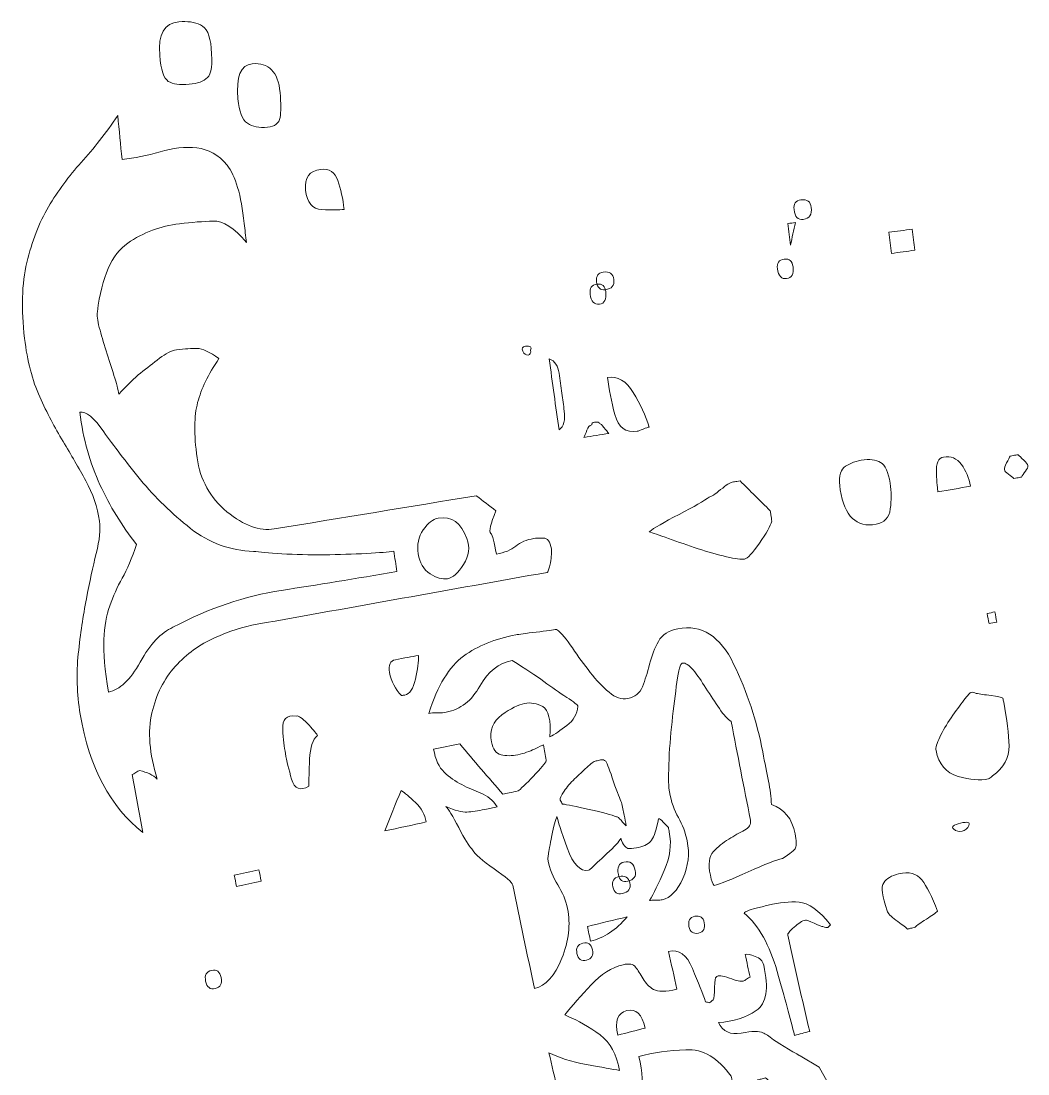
# Model space of a CAD drawing. Header units: millimetres. Extents: x 300.3 to 376.3, y -228.9 to -193.5.
# Drawn here: x 300.38 to 306.06, y -199.72 to -193.79 of the extents above; entities that cross this region are included whole.
import ezdxf

# ---------------------------------------------------------------- set-up
doc = ezdxf.new("R2010")
doc.units = ezdxf.units.MM
doc.header["$MEASUREMENT"] = 0
doc.layers.add('Homecoming', color=7, linetype='Continuous', lineweight=0)

msp = doc.modelspace()

# ---------------------------------------------------------------- linework, layer by layer
at = {"layer": 'Homecoming', "color": 18, "lineweight": 9, "true_color": 0x000000}
for points, knots in [([(301.2715, -193.7904), (301.3184, -193.7864), (301.3591, -193.7919), (301.3929, -193.8073), (301.4272, -193.8226), (301.4472, -193.8668), (301.4536, -193.9394), (301.4614, -194.0297), (301.4544, -194.0853), (301.4326, -194.1056), (301.4108, -194.1258), (301.3761, -194.1385), (301.3291, -194.1429), (301.276, -194.1479), (301.2366, -194.1421), (301.2115, -194.1264), (301.1862, -194.1104), (301.1704, -194.0614), (301.163, -193.9793), (301.1525, -193.8602), (301.1884, -193.7975), (301.2715, -193.7904)], [0, 0, 0, 0, 1, 1, 1, 2, 2, 2, 3, 3, 3, 4, 4, 4, 5, 5, 5, 6, 6, 6, 7, 7, 7, 7]), ([(301.6843, -194.0276), (301.7783, -194.0188), (301.8311, -194.0726), (301.8418, -194.1889), (301.8477, -194.2516), (301.8474, -194.2988), (301.8418, -194.3309), (301.8356, -194.3631), (301.8123, -194.3814), (301.7711, -194.3855), (301.7243, -194.3902), (301.6862, -194.3829), (301.6576, -194.3632), (301.629, -194.3433), (301.6111, -194.2976), (301.6044, -194.2258), (301.5925, -194.1), (301.6192, -194.0334), (301.6843, -194.0276)], [0, 0, 0, 0, 1, 1, 1, 2, 2, 2, 3, 3, 3, 4, 4, 4, 5, 5, 5, 6, 6, 6, 6]), ([(300.9265, -194.32), (300.8584, -194.4189), (300.7897, -194.5073), (300.7198, -194.5841), (300.6505, -194.6609), (300.589, -194.7443), (300.5357, -194.834), (300.4826, -194.9236), (300.4414, -195.0286), (300.4135, -195.1486), (300.3851, -195.2682), (300.3808, -195.4113), (300.4004, -195.576), (300.416, -195.7042), (300.4441, -195.8141), (300.4859, -195.9055), (300.5273, -195.9971), (300.5712, -196.0809), (300.6174, -196.157), (300.6632, -196.2332), (300.7061, -196.3072), (300.7459, -196.3792), (300.786, -196.451), (300.8115, -196.5271), (300.8231, -196.6076), (300.8295, -196.6522), (300.8238, -196.7129), (300.8048, -196.7891), (300.7863, -196.8649), (300.7675, -196.9507), (300.7494, -197.0452), (300.7306, -197.1396), (300.7155, -197.243), (300.7035, -197.3551), (300.6918, -197.4672), (300.6952, -197.5808), (300.7146, -197.6962), (300.7653, -197.9971), (300.8844, -198.2198), (301.0671, -198.3625), (301.047, -198.2538), (301.0271, -198.1448), (301.0077, -198.0355), (301.0135, -198.0343), (301.0203, -198.0304), (301.0283, -198.0244), (301.0367, -198.0183), (301.0433, -198.0148), (301.049, -198.0137), (301.0926, -198.0231), (301.1259, -198.0389), (301.1481, -198.0616), (301.1041, -197.9169), (301.0943, -197.7921), (301.1192, -197.688), (301.1431, -197.5838), (301.1871, -197.4965), (301.2509, -197.4266), (301.3141, -197.3563), (301.388, -197.3024), (301.4723, -197.265), (301.5559, -197.2275), (301.6361, -197.2021), (301.7119, -197.1886), (302.2573, -197.0911), (302.8027, -196.9936), (303.3481, -196.8961), (303.3538, -196.895), (303.3596, -196.8768), (303.3663, -196.8419), (303.3723, -196.8066), (303.3746, -196.7808), (303.372, -196.7641), (303.3655, -196.7228), (303.35, -196.7021), (303.3262, -196.7021), (303.3023, -196.7018), (303.2842, -196.7027), (303.2729, -196.7047), (303.2317, -196.7119), (303.1982, -196.726), (303.1714, -196.7481), (303.1451, -196.7697), (303.1082, -196.7849), (303.0618, -196.793), (303.0509, -196.7259), (303.0411, -196.6869), (303.0298, -196.6758), (303.0195, -196.6649), (303.029, -196.6224), (303.0596, -196.5484), (303.0225, -196.5202), (302.9855, -196.4919), (302.9484, -196.4635), (302.5685, -196.526), (302.1886, -196.5886), (301.8087, -196.6511), (301.7265, -196.6648), (301.6377, -196.6324), (301.5424, -196.5537), (301.4471, -196.475), (301.3908, -196.3733), (301.3737, -196.2495), (301.3552, -196.1168), (301.3565, -196.0128), (301.3769, -195.9375), (301.3967, -195.8621), (301.4365, -195.7801), (301.4972, -195.6902), (301.4442, -195.6522), (301.4037, -195.6331), (301.3734, -195.6328), (301.3437, -195.6319), (301.3054, -195.6351), (301.2584, -195.6414), (301.2289, -195.6454), (301.1965, -195.6611), (301.1614, -195.6886), (301.126, -195.7161), (301.0906, -195.7437), (301.0553, -195.7716), (301.0202, -195.7991), (300.9786, -195.8392), (300.9316, -195.8915), (300.928, -195.8647), (300.9192, -195.8292), (300.905, -195.7853), (300.8902, -195.7414), (300.8757, -195.6954), (300.8605, -195.6469), (300.8458, -195.5986), (300.8327, -195.5541), (300.822, -195.5144), (300.8112, -195.4742), (300.808, -195.4447), (300.8115, -195.4258), (300.8362, -195.2294), (300.8932, -195.1003), (300.9822, -195.0394), (301.0704, -194.9784), (301.168, -194.942), (301.2737, -194.9297), (301.3445, -194.9214), (301.408, -194.9164), (301.4644, -194.9146), (301.5203, -194.9127), (301.583, -194.9527), (301.6517, -195.0349), (301.6477, -194.9993), (301.6438, -194.9637), (301.6399, -194.928), (301.6223, -194.7676), (301.5901, -194.6578), (301.5427, -194.5995), (301.4951, -194.5412), (301.4381, -194.5088), (301.3721, -194.5018), (301.306, -194.495), (301.2369, -194.5022), (301.1646, -194.5235), (301.0922, -194.545), (301.0209, -194.5592), (300.9505, -194.5666), (300.9423, -194.4846), (300.9343, -194.4023), (300.9265, -194.32)], [0, 0, 0, 0, 1, 1, 1, 2, 2, 2, 3, 3, 3, 4, 4, 4, 5, 5, 5, 6, 6, 6, 7, 7, 7, 8, 8, 8, 9, 9, 9, 10, 10, 10, 11, 11, 11, 12, 12, 12, 13, 13, 13, 14, 14, 14, 15, 15, 15, 16, 16, 16, 17, 17, 17, 18, 18, 18, 19, 19, 19, 20, 20, 20, 21, 21, 21, 22, 22, 22, 23, 23, 23, 24, 24, 24, 25, 25, 25, 26, 26, 26, 27, 27, 27, 28, 28, 28, 29, 29, 29, 30, 30, 30, 31, 31, 31, 32, 32, 32, 33, 33, 33, 34, 34, 34, 35, 35, 35, 36, 36, 36, 37, 37, 37, 38, 38, 38, 39, 39, 39, 40, 40, 40, 41, 41, 41, 42, 42, 42, 43, 43, 43, 44, 44, 44, 45, 45, 45, 46, 46, 46, 47, 47, 47, 48, 48, 48, 49, 49, 49, 50, 50, 50, 51, 51, 51, 52, 52, 52, 53, 53, 53, 54, 54, 54, 55, 55, 55, 55]), ([(302.0721, -194.6232), (302.1189, -194.618), (302.1509, -194.6388), (302.1678, -194.6859), (302.1844, -194.7328), (302.1965, -194.7874), (302.2032, -194.8487), (302.1735, -194.8521), (302.1318, -194.8524), (302.0782, -194.8499), (302.0242, -194.847), (301.9936, -194.8106), (301.9859, -194.7397), (301.9785, -194.669), (302.0069, -194.6303), (302.0721, -194.6232)], [0, 0, 0, 0, 1, 1, 1, 2, 2, 2, 3, 3, 3, 4, 4, 4, 5, 5, 5, 5]), ([(304.8382, -194.8377), (304.8343, -194.805), (304.8148, -194.7911), (304.7799, -194.7954), (304.7505, -194.799), (304.7374, -194.8171), (304.7412, -194.8499), (304.7458, -194.8905), (304.763, -194.9088), (304.7927, -194.9051), (304.8276, -194.9005), (304.8429, -194.8783), (304.8382, -194.8377)], [0, 0, 0, 0, 1, 1, 1, 2, 2, 2, 3, 3, 3, 4, 4, 4, 4]), ([(304.7497, -194.9229), (304.735, -194.9248), (304.7204, -194.9267), (304.7057, -194.9286), (304.7105, -194.9693), (304.7154, -195.0099), (304.7203, -195.0505), (304.73, -195.008), (304.7398, -194.9655), (304.7497, -194.9229)], [0, 0, 0, 0, 1, 1, 1, 2, 2, 2, 3, 3, 3, 3]), ([(305.4074, -194.9603), (305.4121, -194.9999), (305.417, -195.0396), (305.4219, -195.0792), (305.378, -195.0851), (305.3341, -195.0911), (305.2902, -195.097), (305.2852, -195.0572), (305.2803, -195.0174), (305.2755, -194.9776), (305.3194, -194.9718), (305.3634, -194.9661), (305.4074, -194.9603)], [0, 0, 0, 0, 1, 1, 1, 2, 2, 2, 3, 3, 3, 4, 4, 4, 4]), ([(304.7352, -195.1719), (304.7313, -195.1396), (304.7149, -195.1254), (304.6853, -195.1293), (304.6562, -195.1331), (304.6433, -195.1514), (304.6473, -195.1838), (304.6524, -195.2245), (304.6699, -195.2428), (304.6989, -195.2388), (304.7286, -195.2347), (304.7401, -195.2124), (304.7352, -195.1719)], [0, 0, 0, 0, 1, 1, 1, 2, 2, 2, 3, 3, 3, 4, 4, 4, 4]), ([(303.7241, -195.2449), (303.72, -195.2114), (303.7002, -195.1972), (303.665, -195.2019), (303.6357, -195.2056), (303.623, -195.2242), (303.6271, -195.2578), (303.6311, -195.2912), (303.6482, -195.3058), (303.6772, -195.3019), (303.7126, -195.2971), (303.7283, -195.2782), (303.7241, -195.2449)], [0, 0, 0, 0, 1, 1, 1, 2, 2, 2, 3, 3, 3, 4, 4, 4, 4]), ([(303.6788, -195.3145), (303.6749, -195.2811), (303.6583, -195.2666), (303.6287, -195.2704), (303.5994, -195.2744), (303.5869, -195.2931), (303.5909, -195.3264), (303.5962, -195.3684), (303.6136, -195.3873), (303.6427, -195.3834), (303.6724, -195.3792), (303.684, -195.3564), (303.6788, -195.3145)], [0, 0, 0, 0, 1, 1, 1, 2, 2, 2, 3, 3, 3, 4, 4, 4, 4]), ([(303.2551, -195.6422), (303.2644, -195.6238), (303.2548, -195.6167), (303.2256, -195.6209), (303.2081, -195.6234), (303.2028, -195.6325), (303.2112, -195.6485), (303.2193, -195.6645), (303.2288, -195.6719), (303.2408, -195.6701), (303.2528, -195.6684), (303.2572, -195.659), (303.2551, -195.6422)], [0, 0, 0, 0, 1, 1, 1, 2, 2, 2, 3, 3, 3, 4, 4, 4, 4]), ([(303.4312, -195.8861), (303.4261, -195.8485), (303.4209, -195.8108), (303.4159, -195.7731), (303.4102, -195.7313), (303.3917, -195.7041), (303.3603, -195.6916), (303.378, -195.8258), (303.3963, -195.9595), (303.4152, -196.0929), (303.4421, -196.0717), (303.4519, -196.0361), (303.445, -195.9859), (303.4403, -195.9527), (303.4358, -195.9194), (303.4312, -195.8861)], [0, 0, 0, 0, 1, 1, 1, 2, 2, 2, 3, 3, 3, 4, 4, 4, 5, 5, 5, 5]), ([(303.9241, -196.0765), (303.9034, -196.0126), (303.8734, -195.9477), (303.834, -195.8821), (303.795, -195.8161), (303.7466, -195.7877), (303.688, -195.7965), (303.6971, -195.8631), (303.711, -195.9329), (303.7305, -196.0058), (303.7497, -196.0788), (303.7917, -196.1103), (303.8559, -196.1), (303.8617, -196.0992), (303.8732, -196.0948), (303.8902, -196.0881), (303.9074, -196.0809), (303.9182, -196.0774), (303.9241, -196.0765)], [0, 0, 0, 0, 1, 1, 1, 2, 2, 2, 3, 3, 3, 4, 4, 4, 5, 5, 5, 6, 6, 6, 6]), ([(301.0312, -196.7384), (300.9494, -196.6334), (300.8811, -196.521), (300.8255, -196.4013), (300.7699, -196.2819), (300.7317, -196.1448), (300.7118, -195.9917), (300.7472, -195.9867), (300.7922, -196.0236), (300.8475, -196.1029), (300.9028, -196.1816), (300.9716, -196.2719), (301.0546, -196.3731), (301.1373, -196.4741), (301.2316, -196.5653), (301.3365, -196.6477), (301.4411, -196.7299), (301.5602, -196.7726), (301.6926, -196.7773), (301.7228, -196.781), (301.7763, -196.7854), (301.8521, -196.7908), (301.9274, -196.7955), (302.0074, -196.7977), (302.091, -196.7968), (302.1746, -196.7959), (302.2539, -196.7932), (302.3284, -196.7893), (302.4023, -196.7852), (302.454, -196.7809), (302.4834, -196.776), (302.4893, -196.8142), (302.4953, -196.8525), (302.5013, -196.8907), (302.2674, -196.9315), (302.0502, -196.9667), (301.848, -196.9978), (301.646, -197.0283), (301.442, -197.0973), (301.2376, -197.2059), (301.1707, -197.2357), (301.1086, -197.3008), (301.0533, -197.4015), (300.9974, -197.5021), (300.9382, -197.5588), (300.874, -197.5707), (300.8534, -197.4467), (300.845, -197.3481), (300.8483, -197.2748), (300.8511, -197.201), (300.8629, -197.1375), (300.8813, -197.0843), (300.8999, -197.0312), (300.9234, -196.9791), (300.9515, -196.9288), (300.9799, -196.8786), (301.0065, -196.8149), (301.0312, -196.7384)], [0, 0, 0, 0, 1, 1, 1, 2, 2, 2, 3, 3, 3, 4, 4, 4, 5, 5, 5, 6, 6, 6, 7, 7, 7, 8, 8, 8, 9, 9, 9, 10, 10, 10, 11, 11, 11, 12, 12, 12, 13, 13, 13, 14, 14, 14, 15, 15, 15, 16, 16, 16, 17, 17, 17, 18, 18, 18, 19, 19, 19, 19]), ([(303.6154, -196.0491), (303.6035, -196.051), (303.5983, -196.056), (303.5995, -196.064), (303.5876, -196.0659), (303.5788, -196.076), (303.5721, -196.0939), (303.566, -196.1118), (303.5601, -196.1255), (303.5556, -196.1348), (303.6024, -196.1273), (303.6492, -196.12), (303.696, -196.1126), (303.6892, -196.105), (303.6803, -196.0937), (303.6688, -196.0787), (303.6579, -196.0636), (303.6491, -196.0563), (303.6434, -196.0572), (303.642, -196.0492), (303.6329, -196.0465), (303.6154, -196.0491)], [0, 0, 0, 0, 1, 1, 1, 2, 2, 2, 3, 3, 3, 4, 4, 4, 5, 5, 5, 6, 6, 6, 7, 7, 7, 7]), ([(305.1199, -196.2638), (305.0785, -196.2709), (305.0465, -196.2845), (305.0227, -196.3047), (304.9985, -196.325), (304.9918, -196.3667), (305.0017, -196.4302), (305.025, -196.5801), (305.0928, -196.6448), (305.2036, -196.6247), (305.2502, -196.6161), (305.2771, -196.5876), (305.2839, -196.5379), (305.291, -196.4887), (305.2907, -196.4402), (305.2833, -196.3933), (305.2735, -196.3305), (305.2559, -196.2914), (305.2295, -196.2758), (305.2027, -196.2601), (305.1664, -196.2559), (305.1199, -196.2638)], [0, 0, 0, 0, 1, 1, 1, 2, 2, 2, 3, 3, 3, 4, 4, 4, 5, 5, 5, 6, 6, 6, 7, 7, 7, 7]), ([(305.5843, -196.2453), (305.5547, -196.2503), (305.5418, -196.2804), (305.5442, -196.3359), (305.5469, -196.3913), (305.5499, -196.4265), (305.5522, -196.4423), (305.6135, -196.4315), (305.6747, -196.4207), (305.736, -196.4098), (305.7286, -196.3633), (305.7114, -196.3226), (305.6855, -196.2875), (305.6585, -196.2523), (305.6254, -196.2382), (305.5843, -196.2453)], [0, 0, 0, 0, 1, 1, 1, 2, 2, 2, 3, 3, 3, 4, 4, 4, 5, 5, 5, 5]), ([(305.9786, -196.2368), (305.9728, -196.2377), (305.9669, -196.2388), (305.961, -196.2398), (305.9563, -196.2483), (305.9494, -196.2615), (305.9403, -196.279), (305.9309, -196.2965), (305.9269, -196.3091), (305.9282, -196.3164), (305.9294, -196.3241), (305.9368, -196.333), (305.9503, -196.342), (305.9635, -196.3515), (305.974, -196.3596), (305.981, -196.3665), (305.9868, -196.3654), (305.9927, -196.3644), (305.9985, -196.3633), (306.0072, -196.3618), (306.0159, -196.3603), (306.0247, -196.3587), (306.0291, -196.3499), (306.0367, -196.3386), (306.0467, -196.3251), (306.0564, -196.3119), (306.0603, -196.3013), (306.0592, -196.2934), (306.0581, -196.286), (306.0505, -196.2755), (306.0367, -196.2622), (306.0225, -196.2487), (306.0115, -196.2388), (306.0047, -196.2322), (305.996, -196.2338), (305.9874, -196.2352), (305.9786, -196.2368)], [0, 0, 0, 0, 1, 1, 1, 2, 2, 2, 3, 3, 3, 4, 4, 4, 5, 5, 5, 6, 6, 6, 7, 7, 7, 8, 8, 8, 9, 9, 9, 10, 10, 10, 11, 11, 11, 12, 12, 12, 12]), ([(304.4187, -196.3825), (304.41, -196.384), (304.4013, -196.3855), (304.3926, -196.387), (304.3807, -196.3891), (304.3588, -196.4031), (304.3269, -196.4294), (304.2953, -196.4555), (304.2731, -196.4696), (304.2617, -196.4716), (304.2347, -196.4928), (304.1784, -196.5251), (304.0925, -196.5694), (304.0059, -196.6132), (303.9499, -196.6462), (303.9234, -196.6675), (303.9422, -196.6727), (303.9787, -196.685), (304.0328, -196.7047), (304.0869, -196.7246), (304.1424, -196.7437), (304.1998, -196.7624), (304.2563, -196.7813), (304.31, -196.7966), (304.3601, -196.808), (304.41, -196.8194), (304.4436, -196.8239), (304.4613, -196.8208), (304.4788, -196.8175), (304.5066, -196.7877), (304.5454, -196.7312), (304.5846, -196.6749), (304.6078, -196.6338), (304.6159, -196.608), (304.614, -196.596), (304.6121, -196.584), (304.6102, -196.572), (304.6089, -196.5639), (304.6076, -196.5559), (304.6064, -196.5479), (304.5496, -196.4922), (304.4929, -196.4361), (304.4363, -196.3796), (304.4304, -196.3805), (304.4246, -196.3816), (304.4187, -196.3825)], [0, 0, 0, 0, 1, 1, 1, 2, 2, 2, 3, 3, 3, 4, 4, 4, 5, 5, 5, 6, 6, 6, 7, 7, 7, 8, 8, 8, 9, 9, 9, 10, 10, 10, 11, 11, 11, 12, 12, 12, 13, 13, 13, 14, 14, 14, 15, 15, 15, 15]), ([(302.7334, -196.5899), (302.8097, -196.5772), (302.8636, -196.6158), (302.8949, -196.7055), (302.9145, -196.7538), (302.9085, -196.802), (302.8771, -196.8508), (302.8457, -196.8996), (302.816, -196.9264), (302.7865, -196.9318), (302.7575, -196.9369), (302.7243, -196.9273), (302.6878, -196.9037), (302.6506, -196.8796), (302.629, -196.8423), (302.6209, -196.7913), (302.6131, -196.7407), (302.6221, -196.6956), (302.6494, -196.6563), (302.6761, -196.6167), (302.7044, -196.5949), (302.7334, -196.5899)], [0, 0, 0, 0, 1, 1, 1, 2, 2, 2, 3, 3, 3, 4, 4, 4, 5, 5, 5, 6, 6, 6, 7, 7, 7, 7]), ([(305.874, -197.119), (305.8774, -197.1381), (305.8808, -197.1572), (305.8843, -197.1763), (305.8698, -197.1792), (305.8553, -197.182), (305.8408, -197.185), (305.8373, -197.1659), (305.8339, -197.1468), (305.8305, -197.1277), (305.845, -197.1247), (305.8595, -197.1219), (305.874, -197.119)], [0, 0, 0, 0, 1, 1, 1, 2, 2, 2, 3, 3, 3, 4, 4, 4, 4]), ([(303.1717, -197.2483), (303.0554, -197.2702), (302.9571, -197.3099), (302.8765, -197.3683), (302.7964, -197.4266), (302.7308, -197.5342), (302.6801, -197.6912), (302.6919, -197.6889), (302.7079, -197.6879), (302.7294, -197.6878), (302.7506, -197.6878), (302.7666, -197.6874), (302.7784, -197.6849), (302.8597, -197.6687), (302.9229, -197.6193), (302.9688, -197.5374), (303.0147, -197.4553), (303.0754, -197.4075), (303.1513, -197.393), (303.2251, -197.4387), (303.285, -197.4777), (303.3301, -197.5116), (303.3753, -197.5455), (303.418, -197.5751), (303.4585, -197.6008), (303.4993, -197.6262), (303.5206, -197.6435), (303.5221, -197.6517), (303.5175, -197.6947), (303.4971, -197.7304), (303.4602, -197.7592), (303.4233, -197.7877), (303.3908, -197.8091), (303.3636, -197.8235), (303.37, -197.7285), (303.3571, -197.6721), (303.3234, -197.6533), (303.2903, -197.6345), (303.2557, -197.6284), (303.2212, -197.6353), (303.1864, -197.6424), (303.1432, -197.6637), (303.0926, -197.6995), (303.0416, -197.7354), (303.0223, -197.7862), (303.0345, -197.8524), (303.042, -197.8936), (303.0598, -197.9178), (303.0885, -197.9248), (303.1166, -197.9317), (303.1486, -197.9316), (303.1831, -197.9244), (303.2181, -197.9171), (303.2491, -197.9065), (303.2767, -197.8922), (303.3042, -197.8783), (303.3208, -197.8705), (303.327, -197.8694), (303.3322, -197.898), (303.3376, -197.9266), (303.3429, -197.9552), (303.3444, -197.9633), (303.3248, -197.9883), (303.2845, -198.031), (303.2445, -198.0735), (303.2112, -198.1061), (303.1856, -198.1285), (303.1682, -198.1323), (303.1507, -198.1359), (303.1333, -198.1397), (303.1217, -198.1421), (303.11, -198.1446), (303.0984, -198.1471), (303.0172, -198.0534), (302.9362, -197.9587), (302.8556, -197.8633), (302.8063, -197.8733), (302.757, -197.8834), (302.7076, -197.8934), (302.7182, -197.9515), (302.738, -197.9951), (302.7678, -198.0234), (302.7972, -198.0516), (302.8299, -198.0752), (302.8667, -198.0932), (302.903, -198.1116), (302.9394, -198.1271), (302.975, -198.1413), (303.0109, -198.1549), (303.0414, -198.1806), (303.0667, -198.2179), (303.0436, -198.2228), (303.0205, -198.2278), (302.9974, -198.2328), (302.9566, -198.2415), (302.9231, -198.2466), (302.8962, -198.2482), (302.8689, -198.2495), (302.829, -198.2389), (302.7765, -198.2156), (302.7914, -198.2296), (302.8155, -198.2699), (302.8496, -198.3356), (302.8836, -198.4013), (302.9076, -198.4413), (302.9227, -198.4549), (302.9404, -198.4853), (302.9831, -198.5234), (303.0495, -198.5683), (303.1159, -198.6129), (303.1508, -198.6433), (303.1542, -198.66), (303.194, -198.8556), (303.2351, -199.0501), (303.2775, -199.2436), (303.3409, -199.2281), (303.392, -199.171), (303.4315, -199.0726), (303.4709, -198.9743), (303.4814, -198.8811), (303.4628, -198.7923), (303.4526, -198.744), (303.4345, -198.6995), (303.4081, -198.659), (303.3816, -198.6186), (303.3628, -198.5699), (303.3514, -198.5133), (303.3527, -198.5045), (303.3538, -198.4958), (303.355, -198.487), (303.3575, -198.4692), (303.3642, -198.4341), (303.3747, -198.3808), (303.3855, -198.3276), (303.3949, -198.2917), (303.4036, -198.2728), (303.4083, -198.2973), (303.4274, -198.3565), (303.4614, -198.4504), (303.4948, -198.5443), (303.5356, -198.5854), (303.5816, -198.575), (303.5872, -198.5737), (303.5953, -198.5678), (303.6055, -198.5572), (303.6152, -198.5465), (303.642, -198.5215), (303.6853, -198.4823), (303.7284, -198.4428), (303.7547, -198.4141), (303.7633, -198.3954), (303.7772, -198.4343), (303.7926, -198.4536), (303.811, -198.4539), (303.8293, -198.4538), (303.8472, -198.4518), (303.8645, -198.4479), (303.8992, -198.44), (303.9237, -198.4261), (303.9377, -198.4062), (303.9518, -198.3864), (303.965, -198.3458), (303.977, -198.2852), (303.9825, -198.284), (303.9913, -198.29), (304.0033, -198.3041), (304.0151, -198.318), (304.0249, -198.3284), (304.0323, -198.3352), (304.0339, -198.3431), (304.0354, -198.3512), (304.037, -198.3591), (304.0513, -198.4307), (304.0421, -198.5031), (304.0091, -198.5774), (303.9757, -198.6519), (303.9481, -198.7081), (303.9262, -198.7469), (303.9317, -198.7455), (303.9441, -198.7448), (303.9621, -198.7445), (303.9804, -198.7444), (303.992, -198.7439), (303.9978, -198.7426), (304.0443, -198.7317), (304.0825, -198.6911), (304.1135, -198.6218), (304.1444, -198.5526), (304.1526, -198.4823), (304.1381, -198.411), (304.1285, -198.3632), (304.1121, -198.3193), (304.0889, -198.2789), (304.0656, -198.2385), (304.0486, -198.1901), (304.0377, -198.1343), (304.0331, -198.1101), (304.0321, -198.0587), (304.0347, -197.9789), (304.0377, -197.899), (304.0437, -197.8189), (304.0527, -197.7382), (304.0618, -197.6571), (304.0712, -197.5825), (304.08, -197.5144), (304.0887, -197.4459), (304.0988, -197.4109), (304.1106, -197.4085), (304.1281, -197.405), (304.1483, -197.4178), (304.1717, -197.4461), (304.1949, -197.4744), (304.2188, -197.5091), (304.2442, -197.5498), (304.2695, -197.5897), (304.2947, -197.628), (304.3197, -197.6645), (304.3443, -197.7004), (304.3671, -197.7245), (304.3871, -197.7371), (304.422, -197.9233), (304.458, -198.1085), (304.4952, -198.2929), (304.5, -198.3165), (304.489, -198.3352), (304.4615, -198.3499), (304.4345, -198.3639), (304.4044, -198.3813), (304.3724, -198.401), (304.34, -198.4207), (304.3112, -198.444), (304.2866, -198.47), (304.2617, -198.4962), (304.2558, -198.5409), (304.269, -198.6041), (304.2756, -198.6356), (304.2827, -198.6548), (304.2898, -198.6613), (304.3246, -198.6531), (304.3889, -198.6275), (304.4829, -198.5851), (304.577, -198.5424), (304.6413, -198.5172), (304.6761, -198.509), (304.7189, -198.4829), (304.7438, -198.4627), (304.7499, -198.449), (304.7559, -198.4357), (304.7552, -198.4089), (304.7474, -198.3704), (304.7298, -198.2846), (304.6855, -198.2299), (304.6139, -198.2048), (304.6114, -198.1645), (304.6059, -198.1207), (304.5966, -198.0736), (304.5874, -198.0264), (304.5767, -197.9717), (304.5645, -197.9087), (304.5312, -197.7354), (304.4766, -197.5706), (304.4004, -197.4129), (304.324, -197.2552), (304.2194, -197.188), (304.0859, -197.2137), (304.0331, -197.2238), (303.9969, -197.2475), (303.9763, -197.285), (303.9555, -197.322), (303.939, -197.365), (303.9264, -197.4136), (303.9139, -197.462), (303.9004, -197.5043), (303.8858, -197.5407), (303.8713, -197.577), (303.844, -197.5992), (303.8032, -197.6074), (303.7682, -197.6145), (303.7329, -197.6028), (303.6974, -197.5723), (303.6615, -197.5414), (303.6266, -197.5043), (303.5918, -197.4603), (303.557, -197.4165), (303.5232, -197.3703), (303.4908, -197.3217), (303.4582, -197.2726), (303.4288, -197.2381), (303.4012, -197.2177), (303.3837, -197.221), (303.3453, -197.2261), (303.2864, -197.233), (303.2273, -197.2396), (303.1891, -197.2449), (303.1717, -197.2483)], [0, 0, 0, 0, 1, 1, 1, 2, 2, 2, 3, 3, 3, 4, 4, 4, 5, 5, 5, 6, 6, 6, 7, 7, 7, 8, 8, 8, 9, 9, 9, 10, 10, 10, 11, 11, 11, 12, 12, 12, 13, 13, 13, 14, 14, 14, 15, 15, 15, 16, 16, 16, 17, 17, 17, 18, 18, 18, 19, 19, 19, 20, 20, 20, 21, 21, 21, 22, 22, 22, 23, 23, 23, 24, 24, 24, 25, 25, 25, 26, 26, 26, 27, 27, 27, 28, 28, 28, 29, 29, 29, 30, 30, 30, 31, 31, 31, 32, 32, 32, 33, 33, 33, 34, 34, 34, 35, 35, 35, 36, 36, 36, 37, 37, 37, 38, 38, 38, 39, 39, 39, 40, 40, 40, 41, 41, 41, 42, 42, 42, 43, 43, 43, 44, 44, 44, 45, 45, 45, 46, 46, 46, 47, 47, 47, 48, 48, 48, 49, 49, 49, 50, 50, 50, 51, 51, 51, 52, 52, 52, 53, 53, 53, 54, 54, 54, 55, 55, 55, 56, 56, 56, 57, 57, 57, 58, 58, 58, 59, 59, 59, 60, 60, 60, 61, 61, 61, 62, 62, 62, 63, 63, 63, 64, 64, 64, 65, 65, 65, 66, 66, 66, 67, 67, 67, 68, 68, 68, 69, 69, 69, 70, 70, 70, 71, 71, 71, 72, 72, 72, 73, 73, 73, 74, 74, 74, 75, 75, 75, 76, 76, 76, 77, 77, 77, 78, 78, 78, 79, 79, 79, 80, 80, 80, 81, 81, 81, 82, 82, 82, 83, 83, 83, 84, 84, 84, 85, 85, 85, 86, 86, 86, 87, 87, 87, 88, 88, 88, 89, 89, 89, 90, 90, 90, 91, 91, 91, 92, 92, 92, 93, 93, 93, 94, 94, 94, 95, 95, 95, 96, 96, 96, 97, 97, 97, 98, 98, 98, 98]), ([(302.5623, -197.3756), (302.5391, -197.3799), (302.5158, -197.3843), (302.4926, -197.3887), (302.4631, -197.3942), (302.4525, -197.4179), (302.4598, -197.4604), (302.4686, -197.5109), (302.4907, -197.5546), (302.5273, -197.591), (302.5332, -197.5898), (302.539, -197.5887), (302.5448, -197.5876), (302.5738, -197.5818), (302.5941, -197.5521), (302.6056, -197.4977), (302.6173, -197.4435), (302.6233, -197.3986), (302.6234, -197.3641), (302.6031, -197.3679), (302.5827, -197.3718), (302.5623, -197.3756)], [0, 0, 0, 0, 1, 1, 1, 2, 2, 2, 3, 3, 3, 4, 4, 4, 5, 5, 5, 6, 6, 6, 7, 7, 7, 7]), ([(305.7409, -197.5727), (305.7349, -197.5741), (305.7209, -197.5889), (305.6993, -197.6173), (305.6777, -197.6457), (305.6536, -197.6784), (305.6279, -197.7158), (305.6018, -197.7531), (305.5804, -197.7894), (305.5632, -197.8252), (305.5462, -197.8607), (305.5387, -197.8863), (305.5418, -197.9014), (305.5569, -197.9775), (305.5987, -198.0259), (305.6662, -198.0464), (305.7339, -198.0664), (305.7904, -198.0712), (305.837, -198.0605), (305.8428, -198.0592), (305.8502, -198.0538), (305.8607, -198.0436), (305.9237, -197.9976), (305.9545, -197.9415), (305.9537, -197.8752), (305.9523, -197.8087), (305.9424, -197.7263), (305.9235, -197.6282), (305.922, -197.6207), (305.9206, -197.613), (305.9191, -197.6055), (305.9117, -197.5994), (305.8894, -197.5944), (305.8528, -197.5902), (305.8155, -197.5864), (305.7878, -197.5823), (305.769, -197.5786), (305.7558, -197.5734), (305.7466, -197.5713), (305.7409, -197.5727)], [0, 0, 0, 0, 1, 1, 1, 2, 2, 2, 3, 3, 3, 4, 4, 4, 5, 5, 5, 6, 6, 6, 7, 7, 7, 8, 8, 8, 9, 9, 9, 10, 10, 10, 11, 11, 11, 12, 12, 12, 13, 13, 13, 13]), ([(301.9336, -197.7061), (301.8786, -197.6992), (301.8525, -197.7241), (301.8566, -197.7809), (301.8607, -197.8378), (301.8659, -197.8832), (301.8719, -197.9173), (301.8794, -197.96), (301.8913, -198.0084), (301.907, -198.0628), (301.923, -198.1171), (301.9556, -198.1301), (302.0045, -198.1024), (302.0038, -198.0675), (302.0054, -198.0162), (302.0085, -197.9496), (302.0112, -197.883), (302.0262, -197.8381), (302.0521, -197.8154), (302.0433, -197.7991), (302.0242, -197.7768), (301.9951, -197.7473), (301.9659, -197.7176), (301.9454, -197.7038), (301.9336, -197.7061)], [0, 0, 0, 0, 1, 1, 1, 2, 2, 2, 3, 3, 3, 4, 4, 4, 5, 5, 5, 6, 6, 6, 7, 7, 7, 8, 8, 8, 8]), ([(303.624, -197.9595), (303.6326, -197.9577), (303.6413, -197.9559), (303.65, -197.954), (303.6618, -197.9515), (303.6708, -197.9538), (303.6787, -197.9606), (303.6873, -197.9756), (303.7022, -198.0145), (303.7234, -198.0769), (303.7442, -198.1396), (303.7592, -198.1786), (303.7685, -198.1931), (303.7733, -198.2172), (303.7779, -198.2412), (303.7827, -198.2653), (303.7867, -198.2855), (303.7907, -198.3056), (303.7947, -198.3257), (303.787, -198.319), (303.7774, -198.3085), (303.7658, -198.2943), (303.7537, -198.2803), (303.7449, -198.2735), (303.7394, -198.2749), (303.7126, -198.2641), (303.6616, -198.25), (303.5861, -198.2329), (303.5099, -198.216), (303.4597, -198.2055), (303.4352, -198.2025), (303.4306, -198.1949), (303.4261, -198.1875), (303.4215, -198.18), (303.4199, -198.1716), (303.4276, -198.1552), (303.4439, -198.1307), (303.4601, -198.1057), (303.48, -198.0828), (303.5028, -198.061), (303.5262, -198.0393), (303.5489, -198.0175), (303.572, -197.9959), (303.5953, -197.9736), (303.6122, -197.9621), (303.624, -197.9595)], [0, 0, 0, 0, 1, 1, 1, 2, 2, 2, 3, 3, 3, 4, 4, 4, 5, 5, 5, 6, 6, 6, 7, 7, 7, 8, 8, 8, 9, 9, 9, 10, 10, 10, 11, 11, 11, 12, 12, 12, 13, 13, 13, 14, 14, 14, 15, 15, 15, 15]), ([(302.5245, -198.1262), (302.4935, -198.202), (302.4627, -198.278), (302.4322, -198.3541), (302.5103, -198.3373), (302.5885, -198.3206), (302.6666, -198.3038), (302.6587, -198.2621), (302.6384, -198.2258), (302.6049, -198.1936), (302.5717, -198.1618), (302.545, -198.1391), (302.5245, -198.1262)], [0, 0, 0, 0, 1, 1, 1, 2, 2, 2, 3, 3, 3, 4, 4, 4, 4]), ([(305.7278, -198.3229), (305.7359, -198.3049), (305.7199, -198.3011), (305.6798, -198.3103), (305.6395, -198.3196), (305.6264, -198.3308), (305.6408, -198.3433), (305.656, -198.3557), (305.6718, -198.3596), (305.6893, -198.3555), (305.7061, -198.3514), (305.7195, -198.3408), (305.7278, -198.3229)], [0, 0, 0, 0, 1, 1, 1, 2, 2, 2, 3, 3, 3, 4, 4, 4, 4]), ([(303.8456, -198.5778), (303.8375, -198.5378), (303.8159, -198.5216), (303.7811, -198.5295), (303.7525, -198.5361), (303.742, -198.5596), (303.7501, -198.5997), (303.7566, -198.6316), (303.7746, -198.6442), (303.8033, -198.6376), (303.8381, -198.6295), (303.8521, -198.6094), (303.8456, -198.5778)], [0, 0, 0, 0, 1, 1, 1, 2, 2, 2, 3, 3, 3, 4, 4, 4, 4]), ([(301.7227, -198.5733), (301.7268, -198.5945), (301.731, -198.6158), (301.7351, -198.637), (301.6888, -198.6471), (301.6424, -198.6573), (301.5961, -198.6674), (301.5919, -198.6461), (301.5877, -198.6247), (301.5836, -198.6034), (301.63, -198.5933), (301.6764, -198.5833), (301.7227, -198.5733)], [0, 0, 0, 0, 1, 1, 1, 2, 2, 2, 3, 3, 3, 4, 4, 4, 4]), ([(303.8147, -198.6475), (303.8081, -198.6157), (303.7874, -198.6037), (303.7526, -198.6117), (303.7234, -198.6185), (303.7127, -198.6378), (303.7193, -198.6696), (303.7259, -198.7015), (303.7434, -198.7147), (303.7725, -198.7077), (303.8073, -198.6995), (303.8214, -198.6794), (303.8147, -198.6475)], [0, 0, 0, 0, 1, 1, 1, 2, 2, 2, 3, 3, 3, 4, 4, 4, 4]), ([(305.331, -198.5964), (305.2905, -198.606), (305.2626, -198.6227), (305.2466, -198.6467), (305.23, -198.6708), (305.2371, -198.7232), (305.2671, -198.8042), (305.2705, -198.8191), (305.2863, -198.8372), (305.3156, -198.8581), (305.3446, -198.879), (305.3664, -198.8952), (305.3811, -198.9078), (305.3869, -198.9064), (305.3927, -198.9049), (305.3985, -198.9034), (305.4071, -198.9013), (305.4157, -198.8991), (305.4243, -198.897), (305.4342, -198.8864), (305.455, -198.8713), (305.4872, -198.8514), (305.5193, -198.8315), (305.5402, -198.8162), (305.5498, -198.806), (305.5201, -198.7256), (305.4906, -198.6672), (305.4613, -198.6305), (305.432, -198.5939), (305.3888, -198.5823), (305.331, -198.5964)], [0, 0, 0, 0, 1, 1, 1, 2, 2, 2, 3, 3, 3, 4, 4, 4, 5, 5, 5, 6, 6, 6, 7, 7, 7, 8, 8, 8, 9, 9, 9, 10, 10, 10, 10]), ([(304.9474, -198.8831), (304.8811, -198.8022), (304.8216, -198.7594), (304.7694, -198.7557), (304.7167, -198.7522), (304.6592, -198.758), (304.5955, -198.7735), (304.5725, -198.779), (304.5495, -198.7845), (304.5265, -198.7901), (304.4862, -198.7998), (304.4638, -198.8091), (304.46, -198.8184), (304.542, -198.889), (304.6036, -198.9987), (304.6462, -199.1471), (304.6886, -199.2955), (304.7215, -199.4153), (304.7432, -199.5076), (304.7719, -199.5), (304.8005, -199.4924), (304.8292, -199.4849), (304.7868, -199.3051), (304.7455, -199.1244), (304.7055, -198.9427), (304.7036, -198.9348), (304.7152, -198.9198), (304.7409, -198.8972), (304.766, -198.8743), (304.7878, -198.8612), (304.8052, -198.8569), (304.8109, -198.8554), (304.8271, -198.8619), (304.8547, -198.8752), (304.8819, -198.8887), (304.8982, -198.8952), (304.9042, -198.8937), (304.9172, -198.8984), (304.927, -198.9), (304.9325, -198.8986), (304.9375, -198.8934), (304.9424, -198.8882), (304.9474, -198.8831)], [0, 0, 0, 0, 1, 1, 1, 2, 2, 2, 3, 3, 3, 4, 4, 4, 5, 5, 5, 6, 6, 6, 7, 7, 7, 8, 8, 8, 9, 9, 9, 10, 10, 10, 11, 11, 11, 12, 12, 12, 13, 13, 13, 14, 14, 14, 14]), ([(303.8001, -198.8392), (303.7251, -198.857), (303.6501, -198.8748), (303.5751, -198.8926), (303.5811, -198.9207), (303.587, -198.9487), (303.5931, -198.9768), (303.6679, -198.9589), (303.7369, -198.9128), (303.8001, -198.8392)], [0, 0, 0, 0, 1, 1, 1, 2, 2, 2, 3, 3, 3, 3]), ([(304.2347, -198.8728), (304.228, -198.8412), (304.2104, -198.8288), (304.1814, -198.8358), (304.1528, -198.8425), (304.1414, -198.8618), (304.1484, -198.8936), (304.1549, -198.9246), (304.1731, -198.937), (304.2017, -198.9302), (304.231, -198.9232), (304.2412, -198.9038), (304.2347, -198.8728)], [0, 0, 0, 0, 1, 1, 1, 2, 2, 2, 3, 3, 3, 4, 4, 4, 4]), ([(303.6035, -199.025), (303.5967, -198.9927), (303.5785, -198.9801), (303.5499, -198.9871), (303.5208, -198.9942), (303.5096, -199.0136), (303.5166, -199.0459), (303.5234, -199.0778), (303.5414, -199.0903), (303.5706, -199.0833), (303.5991, -199.0763), (303.6102, -199.0565), (303.6035, -199.025)], [0, 0, 0, 0, 1, 1, 1, 2, 2, 2, 3, 3, 3, 4, 4, 4, 4]), ([(302.9309, -200.9654), (302.9328, -200.9732), (302.9276, -201.0007), (302.9154, -201.0474), (302.9032, -201.0941), (302.8894, -201.1518), (302.8741, -201.2213), (302.859, -201.2905), (302.8483, -201.3604), (302.8431, -201.4313), (302.838, -201.5022), (302.8432, -201.5652), (302.8587, -201.621), (302.8609, -201.6287), (302.8696, -201.6566), (302.8862, -201.7032), (302.9024, -201.7502), (302.9225, -201.7612), (302.9462, -201.7365), (303.0107, -201.6256), (303.0757, -201.5151), (303.1411, -201.405), (303.1198, -201.3514), (303.1014, -201.2888), (303.0849, -201.2165), (303.0684, -201.1438), (303.0599, -201.0711), (303.0596, -200.9988), (303.0588, -200.9257), (303.0683, -200.8629), (303.0887, -200.81), (303.1086, -200.7571), (303.1472, -200.7229), (303.2043, -200.7065), (303.2159, -200.7034), (303.2304, -200.7008), (303.2485, -200.7001), (303.2667, -200.6991), (303.279, -200.6981), (303.2845, -200.6964), (303.3017, -200.6916), (303.3322, -200.6868), (303.3776, -200.6822), (303.4223, -200.678), (303.468, -200.6711), (303.5147, -200.6622), (303.5617, -200.6528), (303.6073, -200.646), (303.652, -200.6415), (303.6969, -200.6369), (303.7279, -200.6324), (303.7452, -200.6274), (303.7826, -200.6079), (303.7959, -200.5748), (303.784, -200.528), (303.768, -200.4651), (303.743, -200.3928), (303.7102, -200.3092), (303.6771, -200.226), (303.6931, -200.154), (303.7578, -200.0947), (303.8574, -200.252), (303.9463, -200.4236), (304.0255, -200.609), (304.0426, -200.6041), (304.0598, -200.5991), (304.077, -200.5941), (304.1053, -200.5858), (304.1419, -200.5733), (304.1865, -200.5563), (304.2311, -200.5389), (304.2466, -200.5032), (304.2327, -200.4494), (304.2307, -200.4418), (304.2288, -200.4341), (304.2268, -200.4265), (304.1239, -200.3481), (304.0211, -200.2688), (303.9186, -200.1885), (303.9118, -200.1611), (303.905, -200.1338), (303.8983, -200.1064), (303.8773, -200.02), (303.8717, -199.9399), (303.8814, -199.8664), (303.891, -199.7926), (303.886, -199.7127), (303.8658, -199.6259), (303.9463, -199.605), (304.0345, -199.5926), (304.1312, -199.5882), (304.2275, -199.5835), (304.3123, -199.6337), (304.3859, -199.7378), (304.3894, -199.7531), (304.3992, -199.7877), (304.4152, -199.8408), (304.4312, -199.8942), (304.4412, -199.9284), (304.4453, -199.9438), (304.4699, -200.0439), (304.4846, -200.1344), (304.4901, -200.2152), (304.495, -200.2957), (304.4549, -200.3731), (304.3699, -200.4473), (304.3928, -200.4407), (304.4157, -200.4341), (304.4386, -200.4275), (304.4727, -200.4177), (304.5208, -200.3955), (304.5822, -200.3614), (304.6437, -200.3274), (304.6659, -200.276), (304.6485, -200.2074), (304.6456, -200.1959), (304.6427, -200.1844), (304.6398, -200.1729), (304.6285, -200.1515), (304.6051, -200.0969), (304.5711, -200.0078), (304.5366, -199.9189), (304.5132, -199.8593), (304.4997, -199.8304), (304.5041, -199.8212), (304.5094, -199.8073), (304.5174, -199.7888), (304.5247, -199.7701), (304.5321, -199.7601), (304.5374, -199.7587), (304.5432, -199.7571), (304.549, -199.7556), (304.5547, -199.754), (304.5633, -199.7517), (304.5718, -199.7494), (304.5804, -199.7471), (304.5956, -199.7594), (304.6264, -199.792), (304.6727, -199.8449), (304.7193, -199.8972), (304.7511, -199.9334), (304.7685, -199.9531), (304.776, -199.959), (304.7807, -199.9661), (304.7826, -199.9737), (304.7957, -200.0267), (304.7977, -200.0752), (304.7871, -200.119), (304.7763, -200.1628), (304.779, -200.215), (304.7947, -200.2757), (304.8348, -200.2643), (304.8653, -200.2289), (304.8873, -200.1701), (304.9087, -200.1111), (304.9343, -200.029), (304.9343, -200.029), (304.9343, -200.029), (305.0184, -199.929), (305.0184, -199.929), (305.0184, -199.929), (304.883, -199.6862), (304.883, -199.6862), (304.883, -199.6862), (304.7756, -199.6232), (304.7756, -199.6232), (304.7756, -199.6232), (304.6519, -199.5542), (304.6255, -199.5326), (304.5992, -199.5107), (304.5791, -199.4974), (304.5657, -199.493), (304.5453, -199.4816), (304.5041, -199.4825), (304.443, -199.4944), (304.3817, -199.5061), (304.339, -199.4861), (304.3147, -199.4348), (304.3986, -199.4296), (304.4698, -199.407), (304.5276, -199.3675), (304.5855, -199.3282), (304.5995, -199.2428), (304.5698, -199.1111), (304.5647, -199.0876), (304.5486, -199.0715), (304.5222, -199.0616), (304.4956, -199.0515), (304.4766, -199.0483), (304.4649, -199.0511), (304.4744, -199.0939), (304.484, -199.1366), (304.4936, -199.1793), (304.4881, -199.1807), (304.4814, -199.1844), (304.4734, -199.1907), (304.4659, -199.1967), (304.4588, -199.2003), (304.4531, -199.2018), (304.4415, -199.2047), (304.4164, -199.1987), (304.3764, -199.1843), (304.3364, -199.1696), (304.3119, -199.1672), (304.3019, -199.1782), (304.2962, -199.1796), (304.293, -199.1988), (304.2922, -199.2364), (304.2917, -199.2737), (304.2891, -199.2969), (304.2852, -199.3063), (304.2751, -199.3168), (304.2679, -199.3233), (304.2622, -199.3247), (304.2555, -199.3222), (304.2488, -199.3197), (304.2422, -199.3173), (304.2259, -199.2718), (304.2009, -199.2095), (304.1681, -199.1308), (304.1359, -199.0519), (304.0907, -199.0192), (304.033, -199.0334), (304.0485, -199.1045), (304.0642, -199.1755), (304.0801, -199.2463), (304.017, -199.2621), (303.9731, -199.2627), (303.9485, -199.2481), (303.9237, -199.2333), (303.9041, -199.213), (303.8895, -199.1878), (303.8743, -199.162), (303.8605, -199.1401), (303.8475, -199.1226), (303.8346, -199.1052), (303.8108, -199.1003), (303.7762, -199.1087), (303.7129, -199.1242), (303.653, -199.1622), (303.5961, -199.2224), (303.5399, -199.2826), (303.4899, -199.3392), (303.4474, -199.3923), (303.5005, -199.4127), (303.559, -199.4445), (303.6238, -199.4872), (303.6879, -199.5294), (303.7297, -199.59), (303.748, -199.6692), (303.7507, -199.6811), (303.7535, -199.693), (303.7563, -199.7049), (303.7181, -199.6979), (303.656, -199.6872), (303.57, -199.6713), (303.4841, -199.6558), (303.4137, -199.6336), (303.3586, -199.6054), (303.3907, -199.7455), (303.4234, -199.8852), (303.4569, -200.0243), (303.394, -200.0411), (303.3322, -200.0201), (303.272, -199.9591), (303.212, -199.8985), (303.1439, -199.8179), (303.1439, -199.8179), (303.1439, -199.8179), (303.0773, -199.8507), (303.0773, -199.8507), (303.0773, -199.8507), (303.0943, -199.9451), (303.0943, -199.9451), (303.0943, -199.9451), (303.1253, -200.0009), (303.1253, -200.0009), (303.1253, -200.0009), (303.2113, -200.0691), (303.325, -200.0853), (303.3192, -200.1123), (303.323, -200.1326), (303.3353, -200.1461), (303.3476, -200.1597), (303.3651, -200.1743), (303.3871, -200.1894), (303.4091, -200.2044), (303.4303, -200.2242), (303.4517, -200.2479), (303.4728, -200.2717), (303.4882, -200.3034), (303.4981, -200.3432), (303.3954, -200.3719), (303.3253, -200.3787), (303.2876, -200.3633), (303.2504, -200.348), (303.3541, -200.3672), (303.3362, -200.3423), (303.3177, -200.3175), (303.3687, -200.29), (303.3455, -200.2706), (303.3223, -200.2511), (303.3028, -200.1994), (303.2339, -200.2179), (303.211, -200.2241), (303.1377, -200.2706), (303.1377, -200.2706), (303.1377, -200.2706), (303.1672, -200.3776), (303.1672, -200.3776), (303.1672, -200.3776), (303.3204, -200.4775), (303.3883, -200.5264), (303.3846, -200.5357), (303.3803, -200.5499), (303.3759, -200.5682), (303.3709, -200.5866), (303.3664, -200.5962), (303.3605, -200.5978), (303.3626, -200.606), (303.3546, -200.6124), (303.338, -200.6171), (303.2693, -200.6367), (303.1896, -200.6255), (303.0994, -200.5822), (303.0088, -200.539), (302.932, -200.5262), (302.8691, -200.5437), (302.8407, -200.5516), (302.8265, -200.5925), (302.8265, -200.6658), (302.8266, -200.7387), (302.8311, -200.7915), (302.8394, -200.8239), (302.8495, -200.8638), (302.8647, -200.8875), (302.885, -200.8946), (302.9052, -200.9018), (302.9204, -200.9253), (302.9309, -200.9654)], [0, 0, 0, 0, 1, 1, 1, 2, 2, 2, 3, 3, 3, 4, 4, 4, 5, 5, 5, 6, 6, 6, 7, 7, 7, 8, 8, 8, 9, 9, 9, 10, 10, 10, 11, 11, 11, 12, 12, 12, 13, 13, 13, 14, 14, 14, 15, 15, 15, 16, 16, 16, 17, 17, 17, 18, 18, 18, 19, 19, 19, 20, 20, 20, 21, 21, 21, 22, 22, 22, 23, 23, 23, 24, 24, 24, 25, 25, 25, 26, 26, 26, 27, 27, 27, 28, 28, 28, 29, 29, 29, 30, 30, 30, 31, 31, 31, 32, 32, 32, 33, 33, 33, 34, 34, 34, 35, 35, 35, 36, 36, 36, 37, 37, 37, 38, 38, 38, 39, 39, 39, 40, 40, 40, 41, 41, 41, 42, 42, 42, 43, 43, 43, 44, 44, 44, 45, 45, 45, 46, 46, 46, 47, 47, 47, 48, 48, 48, 49, 49, 49, 50, 50, 50, 51, 51, 51, 52, 52, 52, 53, 53, 53, 54, 54, 54, 55, 55, 55, 56, 56, 56, 57, 57, 57, 58, 58, 58, 59, 59, 59, 60, 60, 60, 61, 61, 61, 62, 62, 62, 63, 63, 63, 64, 64, 64, 65, 65, 65, 66, 66, 66, 67, 67, 67, 68, 68, 68, 69, 69, 69, 70, 70, 70, 71, 71, 71, 72, 72, 72, 73, 73, 73, 74, 74, 74, 75, 75, 75, 76, 76, 76, 77, 77, 77, 78, 78, 78, 79, 79, 79, 80, 80, 80, 81, 81, 81, 82, 82, 82, 83, 83, 83, 84, 84, 84, 85, 85, 85, 86, 86, 86, 87, 87, 87, 88, 88, 88, 89, 89, 89, 90, 90, 90, 91, 91, 91, 92, 92, 92, 93, 93, 93, 94, 94, 94, 95, 95, 95, 96, 96, 96, 97, 97, 97, 98, 98, 98, 99, 99, 99, 100, 100, 100, 101, 101, 101, 102, 102, 102, 103, 103, 103, 104, 104, 104, 105, 105, 105, 106, 106, 106, 107, 107, 107, 108, 108, 108, 109, 109, 109, 110, 110, 110, 111, 111, 111, 112, 112, 112, 113, 113, 113, 113]), ([(301.5091, -199.1818), (301.502, -199.1478), (301.484, -199.1342), (301.4553, -199.1407), (301.426, -199.1475), (301.415, -199.1679), (301.4221, -199.2019), (301.4292, -199.2359), (301.4472, -199.2499), (301.4765, -199.2431), (301.5053, -199.2363), (301.516, -199.2158), (301.5091, -199.1818)], [0, 0, 0, 0, 1, 1, 1, 2, 2, 2, 3, 3, 3, 4, 4, 4, 4]), ([(303.7971, -199.3674), (303.8492, -199.3543), (303.8837, -199.3875), (303.9018, -199.4663), (303.8501, -199.4795), (303.7986, -199.4928), (303.7469, -199.506), (303.7288, -199.4268), (303.7455, -199.3802), (303.7971, -199.3674)], [0, 0, 0, 0, 1, 1, 1, 2, 2, 2, 3, 3, 3, 3])]:
    msp.add_open_spline(points, degree=3, knots=knots, dxfattribs=at)

doc.saveas('drawing.dxf')
